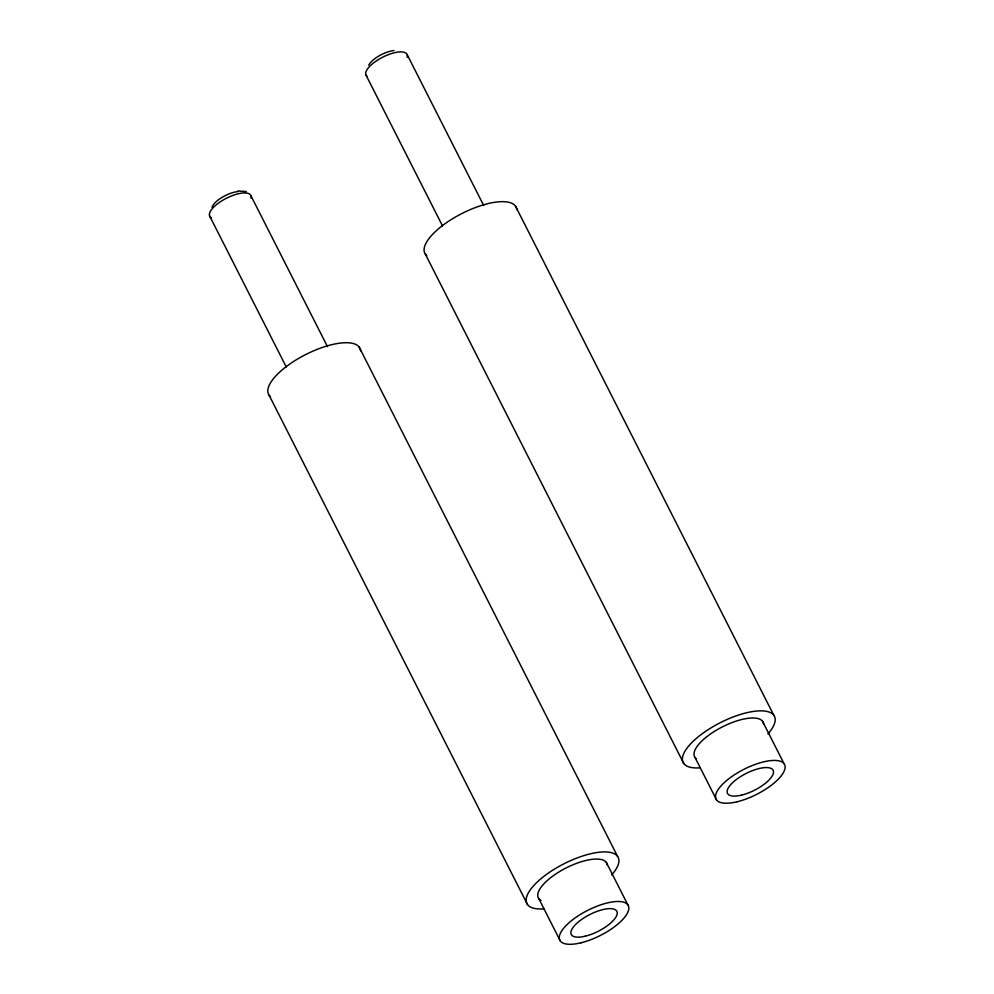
<?xml version="1.0" encoding="UTF-8"?>
<svg xmlns="http://www.w3.org/2000/svg" width="994" height="994" viewBox="0 0 994 994"><rect width="100%" height="100%" fill="white"/><g stroke="black" fill="none" stroke-linecap="round" stroke-linejoin="round"><path stroke-width="1.49" d="M237.877 190.985L246.338 191.556M515.501 206.131L773.829 715.332M762.572 721.346L784.092 763.79M407.18 54.645L483.705 205.522M365.829 74.774L442.516 225.911M695.017 757.453L716.537 799.884M425.42 254.265L683.748 763.467M359.232 347.192L617.572 856.393M606.315 862.407L627.835 904.838M250.91 195.706L327.448 346.583M209.572 215.835L286.26 366.972M538.748 898.514L560.281 940.945M269.163 395.326L527.491 904.528M541.109 900.452A38.356 14.053 -26.9 0 1 564.269 868.918A38.356 14.053 -26.9 0 1 607.297 865.153M544.091 908.851A51.141 18.737 -26.9 0 1 535.02 884.225A51.141 18.737 -26.9 0 1 598.649 852.293A51.141 18.737 -26.9 0 1 611.658 874.944M270.517 396.755A51.141 18.737 -26.9 0 1 305.456 354.672A51.141 18.737 -26.9 0 1 360.561 350.845M212.02 207.299A17.904 6.56 -26.9 0 1 238.026 191.581M211.163 217.649A23.011 8.437 -26.9 0 1 227.129 197.893A23.011 8.437 -26.9 0 1 250.973 198.079M696.036 758.534A38.356 14.053 -26.9 0 1 722.228 726.962A38.356 14.053 -26.9 0 1 763.566 724.092M700.348 767.803A51.141 18.737 -26.9 0 1 691.277 743.164A51.141 18.737 -26.9 0 1 754.906 711.232A51.141 18.737 -26.9 0 1 767.927 733.883M426.786 255.707A51.141 18.737 -26.9 0 1 461.713 213.623A51.141 18.737 -26.9 0 1 516.818 209.784M368.712 65.157A17.904 6.56 -26.9 0 1 393.984 50.557M367.221 76.463A23.011 8.437 -26.9 0 1 383.92 56.583A23.011 8.437 -26.9 0 1 407.155 57.279M581.005 942.797A38.356 14.053 -26.9 0 0 628.519 906.118A38.356 14.053 -26.9 0 0 572.656 919.761A38.356 14.053 -26.9 0 0 581.005 942.797M585.354 936.162A25.571 9.368 -26.9 0 0 617.025 911.709A25.571 9.368 -26.9 0 0 579.788 920.804A25.571 9.368 -26.9 0 0 585.354 936.162M737.262 801.736A38.356 14.053 -26.9 0 0 784.775 765.057A38.356 14.053 -26.9 0 0 728.913 778.7A38.356 14.053 -26.9 0 0 737.262 801.736M741.611 795.101A25.571 9.368 -26.9 0 0 773.295 770.648A25.571 9.368 -26.9 0 0 736.057 779.743A25.571 9.368 -26.9 0 0 741.611 795.101"/></g></svg>
